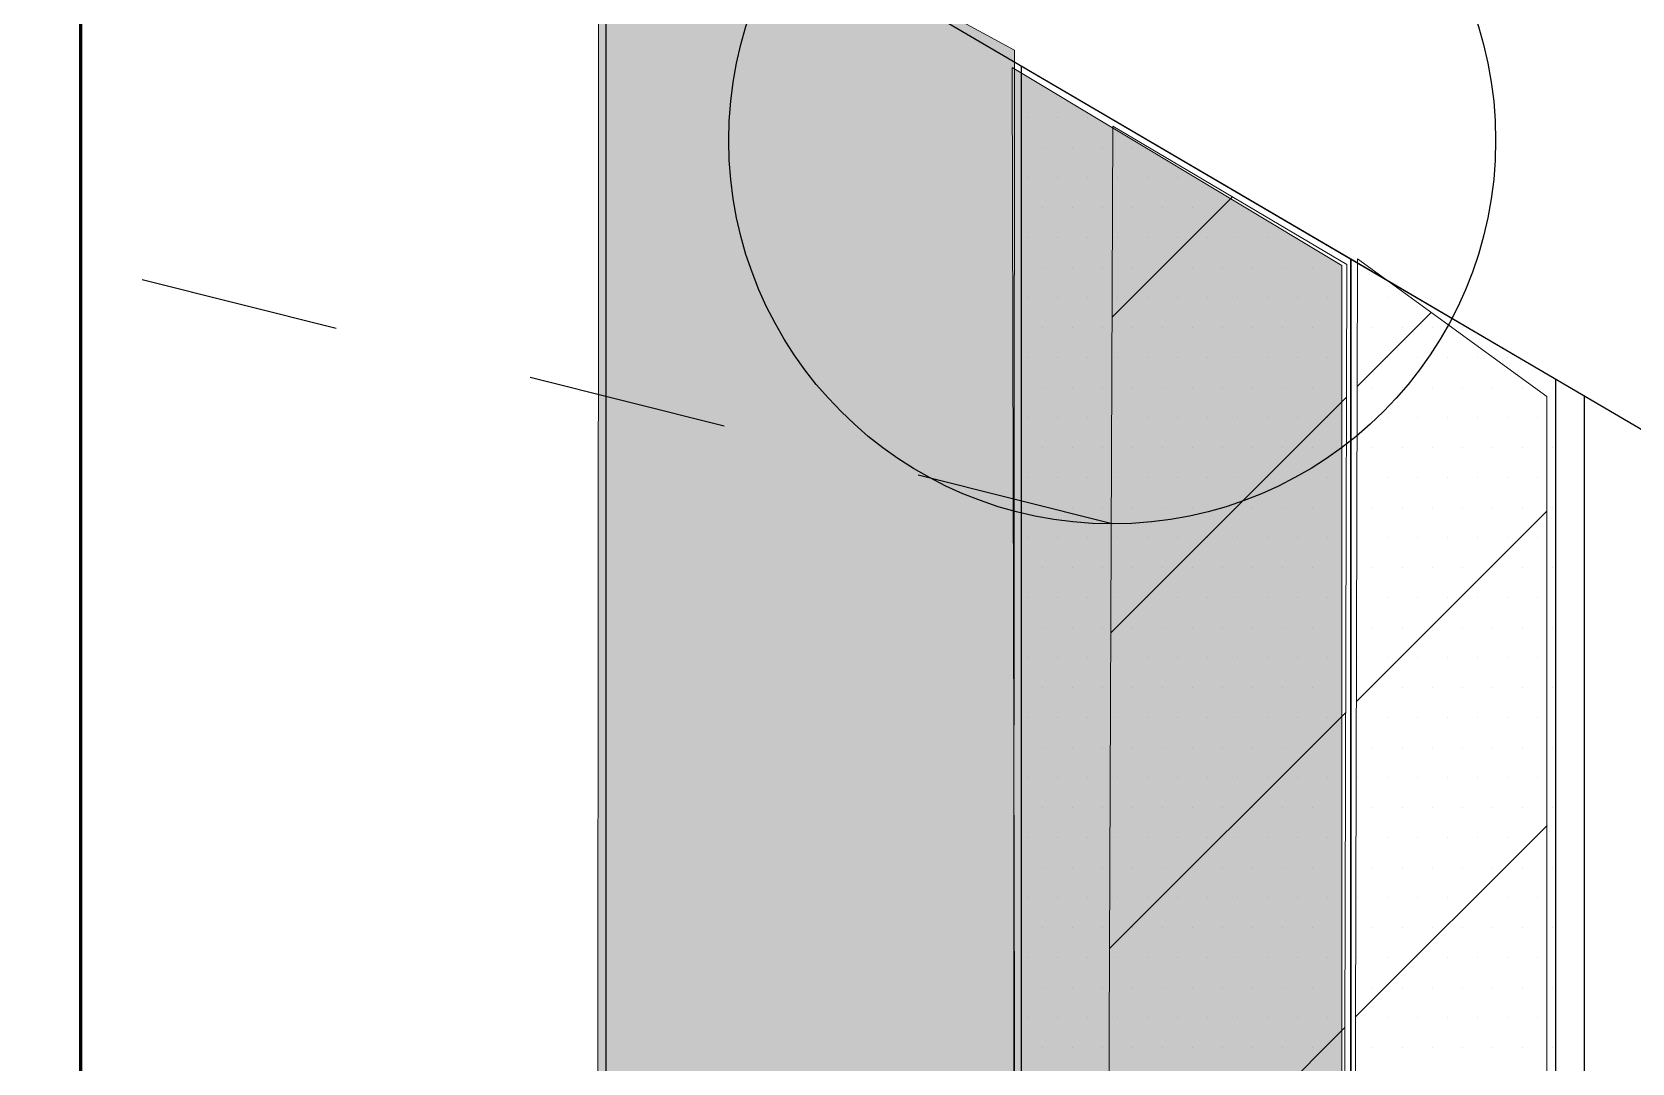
# Model space of a CAD drawing. Extents: x -1279 to 5791, y -3809 to 1769.
# Drawn here: x -693.5 to -621.5, y -2700.8 to -2654.4 of the extents above; entities that cross this region are included whole.
import ezdxf

# ---------------------------------------------------------------- set-up
doc = ezdxf.new("R2010")
doc.units = 0
doc.header["$MEASUREMENT"] = 0
doc.linetypes.add('AI-Linetype-38', pattern=[18, 9, -9])
for name, color, linetype, lineweight in [('.ATI-HATCH', 7, 'Continuous', 0), ('G-ANNO-TTLB', 7, 'Continuous', 0), ('Layer 12', 7, 'Continuous', 0), ('TYVEK', 7, 'Continuous', 0)]:
    doc.layers.add(name, color=color, linetype=linetype, lineweight=lineweight)
pattern_1 = [(45, (0, 0), (-7.071067, 7.07107), [])]

# ---------------------------------------------------------------- blocks, each defined once
blk = doc.blocks.new('Block_74')
at = {"layer": '.ATI-HATCH'}
for points, knots in [([(-634.164, -2797.622), (-634.164, -2797.622), (-634.164, -2769.558), (-634.164, -2769.558), (-634.164, -2769.558), (-634.177, -2664.619), (-634.177, -2664.619), (-634.177, -2664.619), (-649.005, -2655.929), (-649.005, -2655.929), (-649.005, -2655.929), (-649.004, -2805.979), (-649.004, -2805.979), (-649.004, -2805.979), (-644.452, -2803.416), (-644.452, -2803.416), (-644.452, -2803.416), (-634.164, -2797.622), (-634.164, -2797.622)], [0, 0, 0, 0, 1, 1, 1, 2, 2, 2, 3, 3, 3, 4, 4, 4, 5, 5, 5, 6, 6, 6, 6]), ([(-622.657, -2792.195), (-622.657, -2792.195), (-624.955, -2790.877), (-624.955, -2790.877), (-624.955, -2790.877), (-624.955, -2670.023), (-624.955, -2670.023), (-624.955, -2670.023), (-634.177, -2664.619), (-634.177, -2664.619), (-634.177, -2664.619), (-634.164, -2769.558), (-634.164, -2769.558), (-634.164, -2769.558), (-634.164, -2797.636), (-634.164, -2797.636)], [0, 0, 0, 0, 1, 1, 1, 2, 2, 2, 3, 3, 3, 4, 4, 4, 5, 5, 5, 5])]:
    blk.add_open_spline(points, degree=3, knots=knots, dxfattribs=at)
at = {"layer": '.ATI-HATCH', "color": 8, "lineweight": 0, "true_color": 0x808080}
for points in [[(-648.056, -2656.909), (-648.056, -2656.909), (-648.056, -2656.909), (-648.056, -2656.909)], [(-648.731, -2658.259), (-648.731, -2658.259), (-648.731, -2658.259), (-648.731, -2658.259)], [(-647.381, -2658.259), (-647.381, -2658.259), (-647.381, -2658.259), (-647.381, -2658.259)], [(-646.031, -2658.259), (-646.031, -2658.259), (-646.031, -2658.259), (-646.031, -2658.259)], [(-648.056, -2659.609), (-648.056, -2659.609), (-648.056, -2659.609), (-648.056, -2659.609)], [(-646.706, -2659.609), (-646.706, -2659.609), (-646.706, -2659.609), (-646.706, -2659.609)], [(-645.356, -2659.609), (-645.356, -2659.609), (-645.356, -2659.609), (-645.356, -2659.609)], [(-644.006, -2659.609), (-644.006, -2659.609), (-644.006, -2659.609), (-644.006, -2659.609)], [(-648.731, -2660.959), (-648.731, -2660.959), (-648.731, -2660.959), (-648.731, -2660.959)], [(-647.381, -2660.959), (-647.381, -2660.959), (-647.381, -2660.959), (-647.381, -2660.959)], [(-646.031, -2660.959), (-646.031, -2660.959), (-646.031, -2660.959), (-646.031, -2660.959)], [(-644.681, -2660.959), (-644.681, -2660.959), (-644.681, -2660.959), (-644.681, -2660.959)], [(-643.331, -2660.959), (-643.331, -2660.959), (-643.331, -2660.959), (-643.331, -2660.959)], [(-641.981, -2660.959), (-641.981, -2660.959), (-641.981, -2660.959), (-641.981, -2660.959)], [(-640.631, -2660.959), (-640.631, -2660.959), (-640.631, -2660.959), (-640.631, -2660.959)], [(-648.056, -2662.309), (-648.056, -2662.309), (-648.056, -2662.309), (-648.056, -2662.309)], [(-646.706, -2662.309), (-646.706, -2662.309), (-646.706, -2662.309), (-646.706, -2662.309)], [(-645.356, -2662.309), (-645.356, -2662.309), (-645.356, -2662.309), (-645.356, -2662.309)], [(-644.006, -2662.309), (-644.006, -2662.309), (-644.006, -2662.309), (-644.006, -2662.309)], [(-642.656, -2662.309), (-642.656, -2662.309), (-642.656, -2662.309), (-642.656, -2662.309)], [(-641.306, -2662.309), (-641.306, -2662.309), (-641.306, -2662.309), (-641.306, -2662.309)], [(-639.956, -2662.309), (-639.956, -2662.309), (-639.956, -2662.309), (-639.956, -2662.309)], [(-638.606, -2662.309), (-638.606, -2662.309), (-638.606, -2662.309), (-638.606, -2662.309)], [(-648.731, -2663.659), (-648.731, -2663.659), (-648.731, -2663.659), (-648.731, -2663.659)], [(-647.381, -2663.659), (-647.381, -2663.659), (-647.381, -2663.659), (-647.381, -2663.659)], [(-646.031, -2663.659), (-646.031, -2663.659), (-646.031, -2663.659), (-646.031, -2663.659)], [(-644.681, -2663.659), (-644.681, -2663.659), (-644.681, -2663.659), (-644.681, -2663.659)], [(-643.331, -2663.659), (-643.331, -2663.659), (-643.331, -2663.659), (-643.331, -2663.659)], [(-641.981, -2663.659), (-641.981, -2663.659), (-641.981, -2663.659), (-641.981, -2663.659)], [(-640.631, -2663.659), (-640.631, -2663.659), (-640.631, -2663.659), (-640.631, -2663.659)], [(-639.281, -2663.659), (-639.281, -2663.659), (-639.281, -2663.659), (-639.281, -2663.659)], [(-637.931, -2663.659), (-637.931, -2663.659), (-637.931, -2663.659), (-637.931, -2663.659)], [(-636.581, -2663.659), (-636.581, -2663.659), (-636.581, -2663.659), (-636.581, -2663.659)], [(-648.056, -2665.009), (-648.056, -2665.009), (-648.056, -2665.009), (-648.056, -2665.009)], [(-646.706, -2665.009), (-646.706, -2665.009), (-646.706, -2665.009), (-646.706, -2665.009)], [(-645.356, -2665.009), (-645.356, -2665.009), (-645.356, -2665.009), (-645.356, -2665.009)], [(-644.006, -2665.009), (-644.006, -2665.009), (-644.006, -2665.009), (-644.006, -2665.009)], [(-642.656, -2665.009), (-642.656, -2665.009), (-642.656, -2665.009), (-642.656, -2665.009)], [(-641.306, -2665.009), (-641.306, -2665.009), (-641.306, -2665.009), (-641.306, -2665.009)], [(-639.956, -2665.009), (-639.956, -2665.009), (-639.956, -2665.009), (-639.956, -2665.009)], [(-638.606, -2665.009), (-638.606, -2665.009), (-638.606, -2665.009), (-638.606, -2665.009)], [(-637.256, -2665.009), (-637.256, -2665.009), (-637.256, -2665.009), (-637.256, -2665.009)], [(-635.906, -2665.009), (-635.906, -2665.009), (-635.906, -2665.009), (-635.906, -2665.009)], [(-634.556, -2665.009), (-634.556, -2665.009), (-634.556, -2665.009), (-634.556, -2665.009)], [(-648.731, -2666.359), (-648.731, -2666.359), (-648.731, -2666.359), (-648.731, -2666.359)], [(-647.381, -2666.359), (-647.381, -2666.359), (-647.381, -2666.359), (-647.381, -2666.359)], [(-646.031, -2666.359), (-646.031, -2666.359), (-646.031, -2666.359), (-646.031, -2666.359)], [(-644.681, -2666.359), (-644.681, -2666.359), (-644.681, -2666.359), (-644.681, -2666.359)], [(-643.331, -2666.359), (-643.331, -2666.359), (-643.331, -2666.359), (-643.331, -2666.359)], [(-641.981, -2666.359), (-641.981, -2666.359), (-641.981, -2666.359), (-641.981, -2666.359)], [(-640.631, -2666.359), (-640.631, -2666.359), (-640.631, -2666.359), (-640.631, -2666.359)], [(-639.281, -2666.359), (-639.281, -2666.359), (-639.281, -2666.359), (-639.281, -2666.359)], [(-637.931, -2666.359), (-637.931, -2666.359), (-637.931, -2666.359), (-637.931, -2666.359)], [(-636.581, -2666.359), (-636.581, -2666.359), (-636.581, -2666.359), (-636.581, -2666.359)], [(-635.231, -2666.359), (-635.231, -2666.359), (-635.231, -2666.359), (-635.231, -2666.359)], [(-633.881, -2666.359), (-633.881, -2666.359), (-633.881, -2666.359), (-633.881, -2666.359)], [(-632.531, -2666.359), (-632.531, -2666.359), (-632.531, -2666.359), (-632.531, -2666.359)], [(-648.056, -2667.709), (-648.056, -2667.709), (-648.056, -2667.709), (-648.056, -2667.709)], [(-646.706, -2667.709), (-646.706, -2667.709), (-646.706, -2667.709), (-646.706, -2667.709)], [(-645.356, -2667.709), (-645.356, -2667.709), (-645.356, -2667.709), (-645.356, -2667.709)], [(-644.006, -2667.709), (-644.006, -2667.709), (-644.006, -2667.709), (-644.006, -2667.709)], [(-642.656, -2667.709), (-642.656, -2667.709), (-642.656, -2667.709), (-642.656, -2667.709)], [(-641.306, -2667.709), (-641.306, -2667.709), (-641.306, -2667.709), (-641.306, -2667.709)], [(-639.956, -2667.709), (-639.956, -2667.709), (-639.956, -2667.709), (-639.956, -2667.709)], [(-638.606, -2667.709), (-638.606, -2667.709), (-638.606, -2667.709), (-638.606, -2667.709)], [(-637.256, -2667.709), (-637.256, -2667.709), (-637.256, -2667.709), (-637.256, -2667.709)], [(-635.906, -2667.709), (-635.906, -2667.709), (-635.906, -2667.709), (-635.906, -2667.709)], [(-634.556, -2667.709), (-634.556, -2667.709), (-634.556, -2667.709), (-634.556, -2667.709)], [(-633.206, -2667.709), (-633.206, -2667.709), (-633.206, -2667.709), (-633.206, -2667.709)], [(-631.856, -2667.709), (-631.856, -2667.709), (-631.856, -2667.709), (-631.856, -2667.709)], [(-630.506, -2667.709), (-630.506, -2667.709), (-630.506, -2667.709), (-630.506, -2667.709)], [(-629.156, -2667.709), (-629.156, -2667.709), (-629.156, -2667.709), (-629.156, -2667.709)], [(-648.731, -2669.059), (-648.731, -2669.059), (-648.731, -2669.059), (-648.731, -2669.059)], [(-647.381, -2669.059), (-647.381, -2669.059), (-647.381, -2669.059), (-647.381, -2669.059)], [(-646.031, -2669.059), (-646.031, -2669.059), (-646.031, -2669.059), (-646.031, -2669.059)], [(-644.681, -2669.059), (-644.681, -2669.059), (-644.681, -2669.059), (-644.681, -2669.059)], [(-643.331, -2669.059), (-643.331, -2669.059), (-643.331, -2669.059), (-643.331, -2669.059)], [(-641.981, -2669.059), (-641.981, -2669.059), (-641.981, -2669.059), (-641.981, -2669.059)], [(-640.631, -2669.059), (-640.631, -2669.059), (-640.631, -2669.059), (-640.631, -2669.059)], [(-639.281, -2669.059), (-639.281, -2669.059), (-639.281, -2669.059), (-639.281, -2669.059)], [(-637.931, -2669.059), (-637.931, -2669.059), (-637.931, -2669.059), (-637.931, -2669.059)], [(-636.581, -2669.059), (-636.581, -2669.059), (-636.581, -2669.059), (-636.581, -2669.059)], [(-635.231, -2669.059), (-635.231, -2669.059), (-635.231, -2669.059), (-635.231, -2669.059)], [(-633.881, -2669.059), (-633.881, -2669.059), (-633.881, -2669.059), (-633.881, -2669.059)], [(-632.531, -2669.059), (-632.531, -2669.059), (-632.531, -2669.059), (-632.531, -2669.059)], [(-631.181, -2669.059), (-631.181, -2669.059), (-631.181, -2669.059), (-631.181, -2669.059)], [(-629.831, -2669.059), (-629.831, -2669.059), (-629.831, -2669.059), (-629.831, -2669.059)], [(-628.481, -2669.059), (-628.481, -2669.059), (-628.481, -2669.059), (-628.481, -2669.059)], [(-627.131, -2669.059), (-627.131, -2669.059), (-627.131, -2669.059), (-627.131, -2669.059)], [(-648.056, -2670.409), (-648.056, -2670.409), (-648.056, -2670.409), (-648.056, -2670.409)], [(-646.706, -2670.409), (-646.706, -2670.409), (-646.706, -2670.409), (-646.706, -2670.409)], [(-645.356, -2670.409), (-645.356, -2670.409), (-645.356, -2670.409), (-645.356, -2670.409)], [(-644.006, -2670.409), (-644.006, -2670.409), (-644.006, -2670.409), (-644.006, -2670.409)], [(-642.656, -2670.409), (-642.656, -2670.409), (-642.656, -2670.409), (-642.656, -2670.409)], [(-641.306, -2670.409), (-641.306, -2670.409), (-641.306, -2670.409), (-641.306, -2670.409)], [(-639.956, -2670.409), (-639.956, -2670.409), (-639.956, -2670.409), (-639.956, -2670.409)], [(-638.606, -2670.409), (-638.606, -2670.409), (-638.606, -2670.409), (-638.606, -2670.409)], [(-637.256, -2670.409), (-637.256, -2670.409), (-637.256, -2670.409), (-637.256, -2670.409)], [(-635.906, -2670.409), (-635.906, -2670.409), (-635.906, -2670.409), (-635.906, -2670.409)], [(-634.556, -2670.409), (-634.556, -2670.409), (-634.556, -2670.409), (-634.556, -2670.409)], [(-633.206, -2670.409), (-633.206, -2670.409), (-633.206, -2670.409), (-633.206, -2670.409)], [(-631.856, -2670.409), (-631.856, -2670.409), (-631.856, -2670.409), (-631.856, -2670.409)], [(-630.506, -2670.409), (-630.506, -2670.409), (-630.506, -2670.409), (-630.506, -2670.409)], [(-629.156, -2670.409), (-629.156, -2670.409), (-629.156, -2670.409), (-629.156, -2670.409)], [(-627.806, -2670.409), (-627.806, -2670.409), (-627.806, -2670.409), (-627.806, -2670.409)], [(-626.456, -2670.409), (-626.456, -2670.409), (-626.456, -2670.409), (-626.456, -2670.409)], [(-625.106, -2670.409), (-625.106, -2670.409), (-625.106, -2670.409), (-625.106, -2670.409)], [(-648.731, -2671.759), (-648.731, -2671.759), (-648.731, -2671.759), (-648.731, -2671.759)], [(-647.381, -2671.759), (-647.381, -2671.759), (-647.381, -2671.759), (-647.381, -2671.759)], [(-646.031, -2671.759), (-646.031, -2671.759), (-646.031, -2671.759), (-646.031, -2671.759)], [(-644.681, -2671.759), (-644.681, -2671.759), (-644.681, -2671.759), (-644.681, -2671.759)], [(-643.331, -2671.759), (-643.331, -2671.759), (-643.331, -2671.759), (-643.331, -2671.759)], [(-641.981, -2671.759), (-641.981, -2671.759), (-641.981, -2671.759), (-641.981, -2671.759)], [(-640.631, -2671.759), (-640.631, -2671.759), (-640.631, -2671.759), (-640.631, -2671.759)], [(-639.281, -2671.759), (-639.281, -2671.759), (-639.281, -2671.759), (-639.281, -2671.759)], [(-637.931, -2671.759), (-637.931, -2671.759), (-637.931, -2671.759), (-637.931, -2671.759)], [(-636.581, -2671.759), (-636.581, -2671.759), (-636.581, -2671.759), (-636.581, -2671.759)], [(-635.231, -2671.759), (-635.231, -2671.759), (-635.231, -2671.759), (-635.231, -2671.759)], [(-633.881, -2671.759), (-633.881, -2671.759), (-633.881, -2671.759), (-633.881, -2671.759)], [(-632.531, -2671.759), (-632.531, -2671.759), (-632.531, -2671.759), (-632.531, -2671.759)], [(-631.181, -2671.759), (-631.181, -2671.759), (-631.181, -2671.759), (-631.181, -2671.759)], [(-629.831, -2671.759), (-629.831, -2671.759), (-629.831, -2671.759), (-629.831, -2671.759)], [(-628.481, -2671.759), (-628.481, -2671.759), (-628.481, -2671.759), (-628.481, -2671.759)], [(-627.131, -2671.759), (-627.131, -2671.759), (-627.131, -2671.759), (-627.131, -2671.759)], [(-625.781, -2671.759), (-625.781, -2671.759), (-625.781, -2671.759), (-625.781, -2671.759)], [(-648.056, -2673.109), (-648.056, -2673.109), (-648.056, -2673.109), (-648.056, -2673.109)], [(-646.706, -2673.109), (-646.706, -2673.109), (-646.706, -2673.109), (-646.706, -2673.109)], [(-645.356, -2673.109), (-645.356, -2673.109), (-645.356, -2673.109), (-645.356, -2673.109)], [(-644.006, -2673.109), (-644.006, -2673.109), (-644.006, -2673.109), (-644.006, -2673.109)], [(-642.656, -2673.109), (-642.656, -2673.109), (-642.656, -2673.109), (-642.656, -2673.109)], [(-641.306, -2673.109), (-641.306, -2673.109), (-641.306, -2673.109), (-641.306, -2673.109)], [(-639.956, -2673.109), (-639.956, -2673.109), (-639.956, -2673.109), (-639.956, -2673.109)], [(-638.606, -2673.109), (-638.606, -2673.109), (-638.606, -2673.109), (-638.606, -2673.109)], [(-637.256, -2673.109), (-637.256, -2673.109), (-637.256, -2673.109), (-637.256, -2673.109)], [(-635.906, -2673.109), (-635.906, -2673.109), (-635.906, -2673.109), (-635.906, -2673.109)], [(-634.556, -2673.109), (-634.556, -2673.109), (-634.556, -2673.109), (-634.556, -2673.109)], [(-633.206, -2673.109), (-633.206, -2673.109), (-633.206, -2673.109), (-633.206, -2673.109)], [(-631.856, -2673.109), (-631.856, -2673.109), (-631.856, -2673.109), (-631.856, -2673.109)], [(-630.506, -2673.109), (-630.506, -2673.109), (-630.506, -2673.109), (-630.506, -2673.109)], [(-629.156, -2673.109), (-629.156, -2673.109), (-629.156, -2673.109), (-629.156, -2673.109)], [(-627.806, -2673.109), (-627.806, -2673.109), (-627.806, -2673.109), (-627.806, -2673.109)], [(-626.456, -2673.109), (-626.456, -2673.109), (-626.456, -2673.109), (-626.456, -2673.109)], [(-625.106, -2673.109), (-625.106, -2673.109), (-625.106, -2673.109), (-625.106, -2673.109)], [(-648.731, -2674.459), (-648.731, -2674.459), (-648.731, -2674.459), (-648.731, -2674.459)], [(-647.381, -2674.459), (-647.381, -2674.459), (-647.381, -2674.459), (-647.381, -2674.459)], [(-646.031, -2674.459), (-646.031, -2674.459), (-646.031, -2674.459), (-646.031, -2674.459)], [(-644.681, -2674.459), (-644.681, -2674.459), (-644.681, -2674.459), (-644.681, -2674.459)], [(-643.331, -2674.459), (-643.331, -2674.459), (-643.331, -2674.459), (-643.331, -2674.459)], [(-641.981, -2674.459), (-641.981, -2674.459), (-641.981, -2674.459), (-641.981, -2674.459)], [(-640.631, -2674.459), (-640.631, -2674.459), (-640.631, -2674.459), (-640.631, -2674.459)], [(-639.281, -2674.459), (-639.281, -2674.459), (-639.281, -2674.459), (-639.281, -2674.459)], [(-637.931, -2674.459), (-637.931, -2674.459), (-637.931, -2674.459), (-637.931, -2674.459)], [(-636.581, -2674.459), (-636.581, -2674.459), (-636.581, -2674.459), (-636.581, -2674.459)], [(-635.231, -2674.459), (-635.231, -2674.459), (-635.231, -2674.459), (-635.231, -2674.459)], [(-633.881, -2674.459), (-633.881, -2674.459), (-633.881, -2674.459), (-633.881, -2674.459)], [(-632.531, -2674.459), (-632.531, -2674.459), (-632.531, -2674.459), (-632.531, -2674.459)], [(-631.181, -2674.459), (-631.181, -2674.459), (-631.181, -2674.459), (-631.181, -2674.459)], [(-629.831, -2674.459), (-629.831, -2674.459), (-629.831, -2674.459), (-629.831, -2674.459)], [(-628.481, -2674.459), (-628.481, -2674.459), (-628.481, -2674.459), (-628.481, -2674.459)], [(-627.131, -2674.459), (-627.131, -2674.459), (-627.131, -2674.459), (-627.131, -2674.459)], [(-625.781, -2674.459), (-625.781, -2674.459), (-625.781, -2674.459), (-625.781, -2674.459)], [(-648.056, -2675.809), (-648.056, -2675.809), (-648.056, -2675.809), (-648.056, -2675.809)], [(-646.706, -2675.809), (-646.706, -2675.809), (-646.706, -2675.809), (-646.706, -2675.809)], [(-645.356, -2675.809), (-645.356, -2675.809), (-645.356, -2675.809), (-645.356, -2675.809)], [(-644.006, -2675.809), (-644.006, -2675.809), (-644.006, -2675.809), (-644.006, -2675.809)], [(-642.656, -2675.809), (-642.656, -2675.809), (-642.656, -2675.809), (-642.656, -2675.809)], [(-641.306, -2675.809), (-641.306, -2675.809), (-641.306, -2675.809), (-641.306, -2675.809)], [(-639.956, -2675.809), (-639.956, -2675.809), (-639.956, -2675.809), (-639.956, -2675.809)], [(-638.606, -2675.809), (-638.606, -2675.809), (-638.606, -2675.809), (-638.606, -2675.809)], [(-637.256, -2675.809), (-637.256, -2675.809), (-637.256, -2675.809), (-637.256, -2675.809)], [(-635.906, -2675.809), (-635.906, -2675.809), (-635.906, -2675.809), (-635.906, -2675.809)], [(-634.556, -2675.809), (-634.556, -2675.809), (-634.556, -2675.809), (-634.556, -2675.809)], [(-633.206, -2675.809), (-633.206, -2675.809), (-633.206, -2675.809), (-633.206, -2675.809)], [(-631.856, -2675.809), (-631.856, -2675.809), (-631.856, -2675.809), (-631.856, -2675.809)], [(-630.506, -2675.809), (-630.506, -2675.809), (-630.506, -2675.809), (-630.506, -2675.809)], [(-629.156, -2675.809), (-629.156, -2675.809), (-629.156, -2675.809), (-629.156, -2675.809)], [(-627.806, -2675.809), (-627.806, -2675.809), (-627.806, -2675.809), (-627.806, -2675.809)], [(-626.456, -2675.809), (-626.456, -2675.809), (-626.456, -2675.809), (-626.456, -2675.809)], [(-625.106, -2675.809), (-625.106, -2675.809), (-625.106, -2675.809), (-625.106, -2675.809)], [(-648.731, -2677.159), (-648.731, -2677.159), (-648.731, -2677.159), (-648.731, -2677.159)], [(-647.381, -2677.159), (-647.381, -2677.159), (-647.381, -2677.159), (-647.381, -2677.159)], [(-646.031, -2677.159), (-646.031, -2677.159), (-646.031, -2677.159), (-646.031, -2677.159)], [(-644.681, -2677.159), (-644.681, -2677.159), (-644.681, -2677.159), (-644.681, -2677.159)], [(-643.331, -2677.159), (-643.331, -2677.159), (-643.331, -2677.159), (-643.331, -2677.159)], [(-641.981, -2677.159), (-641.981, -2677.159), (-641.981, -2677.159), (-641.981, -2677.159)], [(-640.631, -2677.159), (-640.631, -2677.159), (-640.631, -2677.159), (-640.631, -2677.159)], [(-639.281, -2677.159), (-639.281, -2677.159), (-639.281, -2677.159), (-639.281, -2677.159)], [(-637.931, -2677.159), (-637.931, -2677.159), (-637.931, -2677.159), (-637.931, -2677.159)], [(-636.581, -2677.159), (-636.581, -2677.159), (-636.581, -2677.159), (-636.581, -2677.159)], [(-635.231, -2677.159), (-635.231, -2677.159), (-635.231, -2677.159), (-635.231, -2677.159)], [(-633.881, -2677.159), (-633.881, -2677.159), (-633.881, -2677.159), (-633.881, -2677.159)], [(-632.531, -2677.159), (-632.531, -2677.159), (-632.531, -2677.159), (-632.531, -2677.159)], [(-631.181, -2677.159), (-631.181, -2677.159), (-631.181, -2677.159), (-631.181, -2677.159)], [(-629.831, -2677.159), (-629.831, -2677.159), (-629.831, -2677.159), (-629.831, -2677.159)], [(-628.481, -2677.159), (-628.481, -2677.159), (-628.481, -2677.159), (-628.481, -2677.159)], [(-627.131, -2677.159), (-627.131, -2677.159), (-627.131, -2677.159), (-627.131, -2677.159)], [(-625.781, -2677.159), (-625.781, -2677.159), (-625.781, -2677.159), (-625.781, -2677.159)], [(-648.056, -2678.509), (-648.056, -2678.509), (-648.056, -2678.509), (-648.056, -2678.509)], [(-646.706, -2678.509), (-646.706, -2678.509), (-646.706, -2678.509), (-646.706, -2678.509)], [(-645.356, -2678.509), (-645.356, -2678.509), (-645.356, -2678.509), (-645.356, -2678.509)], [(-644.006, -2678.509), (-644.006, -2678.509), (-644.006, -2678.509), (-644.006, -2678.509)], [(-642.656, -2678.509), (-642.656, -2678.509), (-642.656, -2678.509), (-642.656, -2678.509)], [(-641.306, -2678.509), (-641.306, -2678.509), (-641.306, -2678.509), (-641.306, -2678.509)], [(-639.956, -2678.509), (-639.956, -2678.509), (-639.956, -2678.509), (-639.956, -2678.509)], [(-638.606, -2678.509), (-638.606, -2678.509), (-638.606, -2678.509), (-638.606, -2678.509)], [(-637.256, -2678.509), (-637.256, -2678.509), (-637.256, -2678.509), (-637.256, -2678.509)], [(-635.906, -2678.509), (-635.906, -2678.509), (-635.906, -2678.509), (-635.906, -2678.509)], [(-634.556, -2678.509), (-634.556, -2678.509), (-634.556, -2678.509), (-634.556, -2678.509)], [(-633.206, -2678.509), (-633.206, -2678.509), (-633.206, -2678.509), (-633.206, -2678.509)], [(-631.856, -2678.509), (-631.856, -2678.509), (-631.856, -2678.509), (-631.856, -2678.509)], [(-630.506, -2678.509), (-630.506, -2678.509), (-630.506, -2678.509), (-630.506, -2678.509)], [(-629.156, -2678.509), (-629.156, -2678.509), (-629.156, -2678.509), (-629.156, -2678.509)], [(-627.806, -2678.509), (-627.806, -2678.509), (-627.806, -2678.509), (-627.806, -2678.509)], [(-626.456, -2678.509), (-626.456, -2678.509), (-626.456, -2678.509), (-626.456, -2678.509)], [(-625.106, -2678.509), (-625.106, -2678.509), (-625.106, -2678.509), (-625.106, -2678.509)], [(-648.731, -2679.859), (-648.731, -2679.859), (-648.731, -2679.859), (-648.731, -2679.859)], [(-647.381, -2679.859), (-647.381, -2679.859), (-647.381, -2679.859), (-647.381, -2679.859)], [(-646.031, -2679.859), (-646.031, -2679.859), (-646.031, -2679.859), (-646.031, -2679.859)], [(-644.681, -2679.859), (-644.681, -2679.859), (-644.681, -2679.859), (-644.681, -2679.859)], [(-643.331, -2679.859), (-643.331, -2679.859), (-643.331, -2679.859), (-643.331, -2679.859)], [(-641.981, -2679.859), (-641.981, -2679.859), (-641.981, -2679.859), (-641.981, -2679.859)], [(-640.631, -2679.859), (-640.631, -2679.859), (-640.631, -2679.859), (-640.631, -2679.859)], [(-639.281, -2679.859), (-639.281, -2679.859), (-639.281, -2679.859), (-639.281, -2679.859)], [(-637.931, -2679.859), (-637.931, -2679.859), (-637.931, -2679.859), (-637.931, -2679.859)], [(-636.581, -2679.859), (-636.581, -2679.859), (-636.581, -2679.859), (-636.581, -2679.859)], [(-635.231, -2679.859), (-635.231, -2679.859), (-635.231, -2679.859), (-635.231, -2679.859)], [(-633.881, -2679.859), (-633.881, -2679.859), (-633.881, -2679.859), (-633.881, -2679.859)], [(-632.531, -2679.859), (-632.531, -2679.859), (-632.531, -2679.859), (-632.531, -2679.859)], [(-631.181, -2679.859), (-631.181, -2679.859), (-631.181, -2679.859), (-631.181, -2679.859)], [(-629.831, -2679.859), (-629.831, -2679.859), (-629.831, -2679.859), (-629.831, -2679.859)], [(-628.481, -2679.859), (-628.481, -2679.859), (-628.481, -2679.859), (-628.481, -2679.859)], [(-627.131, -2679.859), (-627.131, -2679.859), (-627.131, -2679.859), (-627.131, -2679.859)], [(-625.781, -2679.859), (-625.781, -2679.859), (-625.781, -2679.859), (-625.781, -2679.859)], [(-648.056, -2681.209), (-648.056, -2681.209), (-648.056, -2681.209), (-648.056, -2681.209)], [(-646.706, -2681.209), (-646.706, -2681.209), (-646.706, -2681.209), (-646.706, -2681.209)], [(-645.356, -2681.209), (-645.356, -2681.209), (-645.356, -2681.209), (-645.356, -2681.209)], [(-644.006, -2681.209), (-644.006, -2681.209), (-644.006, -2681.209), (-644.006, -2681.209)], [(-642.656, -2681.209), (-642.656, -2681.209), (-642.656, -2681.209), (-642.656, -2681.209)], [(-641.306, -2681.209), (-641.306, -2681.209), (-641.306, -2681.209), (-641.306, -2681.209)], [(-639.956, -2681.209), (-639.956, -2681.209), (-639.956, -2681.209), (-639.956, -2681.209)], [(-638.606, -2681.209), (-638.606, -2681.209), (-638.606, -2681.209), (-638.606, -2681.209)], [(-637.256, -2681.209), (-637.256, -2681.209), (-637.256, -2681.209), (-637.256, -2681.209)], [(-635.906, -2681.209), (-635.906, -2681.209), (-635.906, -2681.209), (-635.906, -2681.209)], [(-634.556, -2681.209), (-634.556, -2681.209), (-634.556, -2681.209), (-634.556, -2681.209)], [(-633.206, -2681.209), (-633.206, -2681.209), (-633.206, -2681.209), (-633.206, -2681.209)], [(-631.856, -2681.209), (-631.856, -2681.209), (-631.856, -2681.209), (-631.856, -2681.209)], [(-630.506, -2681.209), (-630.506, -2681.209), (-630.506, -2681.209), (-630.506, -2681.209)], [(-629.156, -2681.209), (-629.156, -2681.209), (-629.156, -2681.209), (-629.156, -2681.209)], [(-627.806, -2681.209), (-627.806, -2681.209), (-627.806, -2681.209), (-627.806, -2681.209)], [(-626.456, -2681.209), (-626.456, -2681.209), (-626.456, -2681.209), (-626.456, -2681.209)], [(-625.106, -2681.209), (-625.106, -2681.209), (-625.106, -2681.209), (-625.106, -2681.209)], [(-648.731, -2682.559), (-648.731, -2682.559), (-648.731, -2682.559), (-648.731, -2682.559)], [(-647.381, -2682.559), (-647.381, -2682.559), (-647.381, -2682.559), (-647.381, -2682.559)], [(-646.031, -2682.559), (-646.031, -2682.559), (-646.031, -2682.559), (-646.031, -2682.559)], [(-644.681, -2682.559), (-644.681, -2682.559), (-644.681, -2682.559), (-644.681, -2682.559)], [(-643.331, -2682.559), (-643.331, -2682.559), (-643.331, -2682.559), (-643.331, -2682.559)], [(-641.981, -2682.559), (-641.981, -2682.559), (-641.981, -2682.559), (-641.981, -2682.559)], [(-640.631, -2682.559), (-640.631, -2682.559), (-640.631, -2682.559), (-640.631, -2682.559)], [(-639.281, -2682.559), (-639.281, -2682.559), (-639.281, -2682.559), (-639.281, -2682.559)], [(-637.931, -2682.559), (-637.931, -2682.559), (-637.931, -2682.559), (-637.931, -2682.559)], [(-636.581, -2682.559), (-636.581, -2682.559), (-636.581, -2682.559), (-636.581, -2682.559)], [(-635.231, -2682.559), (-635.231, -2682.559), (-635.231, -2682.559), (-635.231, -2682.559)], [(-633.881, -2682.559), (-633.881, -2682.559), (-633.881, -2682.559), (-633.881, -2682.559)], [(-632.531, -2682.559), (-632.531, -2682.559), (-632.531, -2682.559), (-632.531, -2682.559)], [(-631.181, -2682.559), (-631.181, -2682.559), (-631.181, -2682.559), (-631.181, -2682.559)], [(-629.831, -2682.559), (-629.831, -2682.559), (-629.831, -2682.559), (-629.831, -2682.559)], [(-628.481, -2682.559), (-628.481, -2682.559), (-628.481, -2682.559), (-628.481, -2682.559)], [(-627.131, -2682.559), (-627.131, -2682.559), (-627.131, -2682.559), (-627.131, -2682.559)], [(-625.781, -2682.559), (-625.781, -2682.559), (-625.781, -2682.559), (-625.781, -2682.559)], [(-648.056, -2683.909), (-648.056, -2683.909), (-648.056, -2683.909), (-648.056, -2683.909)], [(-646.706, -2683.909), (-646.706, -2683.909), (-646.706, -2683.909), (-646.706, -2683.909)], [(-645.356, -2683.909), (-645.356, -2683.909), (-645.356, -2683.909), (-645.356, -2683.909)], [(-644.006, -2683.909), (-644.006, -2683.909), (-644.006, -2683.909), (-644.006, -2683.909)], [(-642.656, -2683.909), (-642.656, -2683.909), (-642.656, -2683.909), (-642.656, -2683.909)], [(-641.306, -2683.909), (-641.306, -2683.909), (-641.306, -2683.909), (-641.306, -2683.909)], [(-639.956, -2683.909), (-639.956, -2683.909), (-639.956, -2683.909), (-639.956, -2683.909)], [(-638.606, -2683.909), (-638.606, -2683.909), (-638.606, -2683.909), (-638.606, -2683.909)], [(-637.256, -2683.909), (-637.256, -2683.909), (-637.256, -2683.909), (-637.256, -2683.909)], [(-635.906, -2683.909), (-635.906, -2683.909), (-635.906, -2683.909), (-635.906, -2683.909)], [(-634.556, -2683.909), (-634.556, -2683.909), (-634.556, -2683.909), (-634.556, -2683.909)], [(-633.206, -2683.909), (-633.206, -2683.909), (-633.206, -2683.909), (-633.206, -2683.909)], [(-631.856, -2683.909), (-631.856, -2683.909), (-631.856, -2683.909), (-631.856, -2683.909)], [(-630.506, -2683.909), (-630.506, -2683.909), (-630.506, -2683.909), (-630.506, -2683.909)], [(-629.156, -2683.909), (-629.156, -2683.909), (-629.156, -2683.909), (-629.156, -2683.909)], [(-627.806, -2683.909), (-627.806, -2683.909), (-627.806, -2683.909), (-627.806, -2683.909)], [(-626.456, -2683.909), (-626.456, -2683.909), (-626.456, -2683.909), (-626.456, -2683.909)], [(-625.106, -2683.909), (-625.106, -2683.909), (-625.106, -2683.909), (-625.106, -2683.909)], [(-648.731, -2685.259), (-648.731, -2685.259), (-648.731, -2685.259), (-648.731, -2685.259)], [(-647.381, -2685.259), (-647.381, -2685.259), (-647.381, -2685.259), (-647.381, -2685.259)], [(-646.031, -2685.259), (-646.031, -2685.259), (-646.031, -2685.259), (-646.031, -2685.259)], [(-644.681, -2685.259), (-644.681, -2685.259), (-644.681, -2685.259), (-644.681, -2685.259)], [(-643.331, -2685.259), (-643.331, -2685.259), (-643.331, -2685.259), (-643.331, -2685.259)], [(-641.981, -2685.259), (-641.981, -2685.259), (-641.981, -2685.259), (-641.981, -2685.259)], [(-640.631, -2685.259), (-640.631, -2685.259), (-640.631, -2685.259), (-640.631, -2685.259)], [(-639.281, -2685.259), (-639.281, -2685.259), (-639.281, -2685.259), (-639.281, -2685.259)], [(-637.931, -2685.259), (-637.931, -2685.259), (-637.931, -2685.259), (-637.931, -2685.259)], [(-636.581, -2685.259), (-636.581, -2685.259), (-636.581, -2685.259), (-636.581, -2685.259)], [(-635.231, -2685.259), (-635.231, -2685.259), (-635.231, -2685.259), (-635.231, -2685.259)], [(-633.881, -2685.259), (-633.881, -2685.259), (-633.881, -2685.259), (-633.881, -2685.259)], [(-632.531, -2685.259), (-632.531, -2685.259), (-632.531, -2685.259), (-632.531, -2685.259)], [(-631.181, -2685.259), (-631.181, -2685.259), (-631.181, -2685.259), (-631.181, -2685.259)], [(-629.831, -2685.259), (-629.831, -2685.259), (-629.831, -2685.259), (-629.831, -2685.259)], [(-628.481, -2685.259), (-628.481, -2685.259), (-628.481, -2685.259), (-628.481, -2685.259)], [(-627.131, -2685.259), (-627.131, -2685.259), (-627.131, -2685.259), (-627.131, -2685.259)], [(-625.781, -2685.259), (-625.781, -2685.259), (-625.781, -2685.259), (-625.781, -2685.259)], [(-648.056, -2686.609), (-648.056, -2686.609), (-648.056, -2686.609), (-648.056, -2686.609)], [(-646.706, -2686.609), (-646.706, -2686.609), (-646.706, -2686.609), (-646.706, -2686.609)], [(-645.356, -2686.609), (-645.356, -2686.609), (-645.356, -2686.609), (-645.356, -2686.609)], [(-644.006, -2686.609), (-644.006, -2686.609), (-644.006, -2686.609), (-644.006, -2686.609)], [(-642.656, -2686.609), (-642.656, -2686.609), (-642.656, -2686.609), (-642.656, -2686.609)], [(-641.306, -2686.609), (-641.306, -2686.609), (-641.306, -2686.609), (-641.306, -2686.609)], [(-639.956, -2686.609), (-639.956, -2686.609), (-639.956, -2686.609), (-639.956, -2686.609)], [(-638.606, -2686.609), (-638.606, -2686.609), (-638.606, -2686.609), (-638.606, -2686.609)], [(-637.256, -2686.609), (-637.256, -2686.609), (-637.256, -2686.609), (-637.256, -2686.609)], [(-635.906, -2686.609), (-635.906, -2686.609), (-635.906, -2686.609), (-635.906, -2686.609)], [(-634.556, -2686.609), (-634.556, -2686.609), (-634.556, -2686.609), (-634.556, -2686.609)], [(-633.206, -2686.609), (-633.206, -2686.609), (-633.206, -2686.609), (-633.206, -2686.609)], [(-631.856, -2686.609), (-631.856, -2686.609), (-631.856, -2686.609), (-631.856, -2686.609)], [(-630.506, -2686.609), (-630.506, -2686.609), (-630.506, -2686.609), (-630.506, -2686.609)], [(-629.156, -2686.609), (-629.156, -2686.609), (-629.156, -2686.609), (-629.156, -2686.609)], [(-627.806, -2686.609), (-627.806, -2686.609), (-627.806, -2686.609), (-627.806, -2686.609)], [(-626.456, -2686.609), (-626.456, -2686.609), (-626.456, -2686.609), (-626.456, -2686.609)], [(-625.106, -2686.609), (-625.106, -2686.609), (-625.106, -2686.609), (-625.106, -2686.609)], [(-648.731, -2687.959), (-648.731, -2687.959), (-648.731, -2687.959), (-648.731, -2687.959)], [(-647.381, -2687.959), (-647.381, -2687.959), (-647.381, -2687.959), (-647.381, -2687.959)], [(-646.031, -2687.959), (-646.031, -2687.959), (-646.031, -2687.959), (-646.031, -2687.959)], [(-644.681, -2687.959), (-644.681, -2687.959), (-644.681, -2687.959), (-644.681, -2687.959)], [(-643.331, -2687.959), (-643.331, -2687.959), (-643.331, -2687.959), (-643.331, -2687.959)], [(-641.981, -2687.959), (-641.981, -2687.959), (-641.981, -2687.959), (-641.981, -2687.959)], [(-640.631, -2687.959), (-640.631, -2687.959), (-640.631, -2687.959), (-640.631, -2687.959)], [(-639.281, -2687.959), (-639.281, -2687.959), (-639.281, -2687.959), (-639.281, -2687.959)], [(-637.931, -2687.959), (-637.931, -2687.959), (-637.931, -2687.959), (-637.931, -2687.959)], [(-636.581, -2687.959), (-636.581, -2687.959), (-636.581, -2687.959), (-636.581, -2687.959)], [(-635.231, -2687.959), (-635.231, -2687.959), (-635.231, -2687.959), (-635.231, -2687.959)], [(-633.881, -2687.959), (-633.881, -2687.959), (-633.881, -2687.959), (-633.881, -2687.959)], [(-632.531, -2687.959), (-632.531, -2687.959), (-632.531, -2687.959), (-632.531, -2687.959)], [(-631.181, -2687.959), (-631.181, -2687.959), (-631.181, -2687.959), (-631.181, -2687.959)], [(-629.831, -2687.959), (-629.831, -2687.959), (-629.831, -2687.959), (-629.831, -2687.959)], [(-628.481, -2687.959), (-628.481, -2687.959), (-628.481, -2687.959), (-628.481, -2687.959)], [(-627.131, -2687.959), (-627.131, -2687.959), (-627.131, -2687.959), (-627.131, -2687.959)], [(-625.781, -2687.959), (-625.781, -2687.959), (-625.781, -2687.959), (-625.781, -2687.959)], [(-648.056, -2689.309), (-648.056, -2689.309), (-648.056, -2689.309), (-648.056, -2689.309)], [(-646.706, -2689.309), (-646.706, -2689.309), (-646.706, -2689.309), (-646.706, -2689.309)], [(-645.356, -2689.309), (-645.356, -2689.309), (-645.356, -2689.309), (-645.356, -2689.309)], [(-644.006, -2689.309), (-644.006, -2689.309), (-644.006, -2689.309), (-644.006, -2689.309)], [(-642.656, -2689.309), (-642.656, -2689.309), (-642.656, -2689.309), (-642.656, -2689.309)], [(-641.306, -2689.309), (-641.306, -2689.309), (-641.306, -2689.309), (-641.306, -2689.309)], [(-639.956, -2689.309), (-639.956, -2689.309), (-639.956, -2689.309), (-639.956, -2689.309)], [(-638.606, -2689.309), (-638.606, -2689.309), (-638.606, -2689.309), (-638.606, -2689.309)], [(-637.256, -2689.309), (-637.256, -2689.309), (-637.256, -2689.309), (-637.256, -2689.309)], [(-635.906, -2689.309), (-635.906, -2689.309), (-635.906, -2689.309), (-635.906, -2689.309)], [(-634.556, -2689.309), (-634.556, -2689.309), (-634.556, -2689.309), (-634.556, -2689.309)], [(-633.206, -2689.309), (-633.206, -2689.309), (-633.206, -2689.309), (-633.206, -2689.309)], [(-631.856, -2689.309), (-631.856, -2689.309), (-631.856, -2689.309), (-631.856, -2689.309)], [(-630.506, -2689.309), (-630.506, -2689.309), (-630.506, -2689.309), (-630.506, -2689.309)], [(-629.156, -2689.309), (-629.156, -2689.309), (-629.156, -2689.309), (-629.156, -2689.309)], [(-627.806, -2689.309), (-627.806, -2689.309), (-627.806, -2689.309), (-627.806, -2689.309)], [(-626.456, -2689.309), (-626.456, -2689.309), (-626.456, -2689.309), (-626.456, -2689.309)], [(-625.106, -2689.309), (-625.106, -2689.309), (-625.106, -2689.309), (-625.106, -2689.309)], [(-648.731, -2690.659), (-648.731, -2690.659), (-648.731, -2690.659), (-648.731, -2690.659)], [(-647.381, -2690.659), (-647.381, -2690.659), (-647.381, -2690.659), (-647.381, -2690.659)], [(-646.031, -2690.659), (-646.031, -2690.659), (-646.031, -2690.659), (-646.031, -2690.659)], [(-644.681, -2690.659), (-644.681, -2690.659), (-644.681, -2690.659), (-644.681, -2690.659)], [(-643.331, -2690.659), (-643.331, -2690.659), (-643.331, -2690.659), (-643.331, -2690.659)], [(-641.981, -2690.659), (-641.981, -2690.659), (-641.981, -2690.659), (-641.981, -2690.659)], [(-640.631, -2690.659), (-640.631, -2690.659), (-640.631, -2690.659), (-640.631, -2690.659)], [(-639.281, -2690.659), (-639.281, -2690.659), (-639.281, -2690.659), (-639.281, -2690.659)], [(-637.931, -2690.659), (-637.931, -2690.659), (-637.931, -2690.659), (-637.931, -2690.659)], [(-636.581, -2690.659), (-636.581, -2690.659), (-636.581, -2690.659), (-636.581, -2690.659)], [(-635.231, -2690.659), (-635.231, -2690.659), (-635.231, -2690.659), (-635.231, -2690.659)], [(-633.881, -2690.659), (-633.881, -2690.659), (-633.881, -2690.659), (-633.881, -2690.659)], [(-632.531, -2690.659), (-632.531, -2690.659), (-632.531, -2690.659), (-632.531, -2690.659)], [(-631.181, -2690.659), (-631.181, -2690.659), (-631.181, -2690.659), (-631.181, -2690.659)], [(-629.831, -2690.659), (-629.831, -2690.659), (-629.831, -2690.659), (-629.831, -2690.659)], [(-628.481, -2690.659), (-628.481, -2690.659), (-628.481, -2690.659), (-628.481, -2690.659)], [(-627.131, -2690.659), (-627.131, -2690.659), (-627.131, -2690.659), (-627.131, -2690.659)], [(-625.781, -2690.659), (-625.781, -2690.659), (-625.781, -2690.659), (-625.781, -2690.659)], [(-648.056, -2692.009), (-648.056, -2692.009), (-648.056, -2692.009), (-648.056, -2692.009)], [(-646.706, -2692.009), (-646.706, -2692.009), (-646.706, -2692.009), (-646.706, -2692.009)], [(-645.356, -2692.009), (-645.356, -2692.009), (-645.356, -2692.009), (-645.356, -2692.009)], [(-644.006, -2692.009), (-644.006, -2692.009), (-644.006, -2692.009), (-644.006, -2692.009)], [(-642.656, -2692.009), (-642.656, -2692.009), (-642.656, -2692.009), (-642.656, -2692.009)], [(-641.306, -2692.009), (-641.306, -2692.009), (-641.306, -2692.009), (-641.306, -2692.009)], [(-639.956, -2692.009), (-639.956, -2692.009), (-639.956, -2692.009), (-639.956, -2692.009)], [(-638.606, -2692.009), (-638.606, -2692.009), (-638.606, -2692.009), (-638.606, -2692.009)], [(-637.256, -2692.009), (-637.256, -2692.009), (-637.256, -2692.009), (-637.256, -2692.009)], [(-635.906, -2692.009), (-635.906, -2692.009), (-635.906, -2692.009), (-635.906, -2692.009)], [(-634.556, -2692.009), (-634.556, -2692.009), (-634.556, -2692.009), (-634.556, -2692.009)], [(-633.206, -2692.009), (-633.206, -2692.009), (-633.206, -2692.009), (-633.206, -2692.009)], [(-631.856, -2692.009), (-631.856, -2692.009), (-631.856, -2692.009), (-631.856, -2692.009)], [(-630.506, -2692.009), (-630.506, -2692.009), (-630.506, -2692.009), (-630.506, -2692.009)], [(-629.156, -2692.009), (-629.156, -2692.009), (-629.156, -2692.009), (-629.156, -2692.009)], [(-627.806, -2692.009), (-627.806, -2692.009), (-627.806, -2692.009), (-627.806, -2692.009)], [(-626.456, -2692.009), (-626.456, -2692.009), (-626.456, -2692.009), (-626.456, -2692.009)], [(-625.106, -2692.009), (-625.106, -2692.009), (-625.106, -2692.009), (-625.106, -2692.009)], [(-648.731, -2693.359), (-648.731, -2693.359), (-648.731, -2693.359), (-648.731, -2693.359)], [(-647.381, -2693.359), (-647.381, -2693.359), (-647.381, -2693.359), (-647.381, -2693.359)], [(-646.031, -2693.359), (-646.031, -2693.359), (-646.031, -2693.359), (-646.031, -2693.359)], [(-644.681, -2693.359), (-644.681, -2693.359), (-644.681, -2693.359), (-644.681, -2693.359)], [(-643.331, -2693.359), (-643.331, -2693.359), (-643.331, -2693.359), (-643.331, -2693.359)], [(-641.981, -2693.359), (-641.981, -2693.359), (-641.981, -2693.359), (-641.981, -2693.359)], [(-640.631, -2693.359), (-640.631, -2693.359), (-640.631, -2693.359), (-640.631, -2693.359)], [(-639.281, -2693.359), (-639.281, -2693.359), (-639.281, -2693.359), (-639.281, -2693.359)], [(-637.931, -2693.359), (-637.931, -2693.359), (-637.931, -2693.359), (-637.931, -2693.359)], [(-636.581, -2693.359), (-636.581, -2693.359), (-636.581, -2693.359), (-636.581, -2693.359)], [(-635.231, -2693.359), (-635.231, -2693.359), (-635.231, -2693.359), (-635.231, -2693.359)], [(-633.881, -2693.359), (-633.881, -2693.359), (-633.881, -2693.359), (-633.881, -2693.359)], [(-632.531, -2693.359), (-632.531, -2693.359), (-632.531, -2693.359), (-632.531, -2693.359)], [(-631.181, -2693.359), (-631.181, -2693.359), (-631.181, -2693.359), (-631.181, -2693.359)], [(-629.831, -2693.359), (-629.831, -2693.359), (-629.831, -2693.359), (-629.831, -2693.359)], [(-628.481, -2693.359), (-628.481, -2693.359), (-628.481, -2693.359), (-628.481, -2693.359)], [(-627.131, -2693.359), (-627.131, -2693.359), (-627.131, -2693.359), (-627.131, -2693.359)], [(-625.781, -2693.359), (-625.781, -2693.359), (-625.781, -2693.359), (-625.781, -2693.359)], [(-648.056, -2694.709), (-648.056, -2694.709), (-648.056, -2694.709), (-648.056, -2694.709)], [(-646.706, -2694.709), (-646.706, -2694.709), (-646.706, -2694.709), (-646.706, -2694.709)], [(-645.356, -2694.709), (-645.356, -2694.709), (-645.356, -2694.709), (-645.356, -2694.709)], [(-644.006, -2694.709), (-644.006, -2694.709), (-644.006, -2694.709), (-644.006, -2694.709)], [(-642.656, -2694.709), (-642.656, -2694.709), (-642.656, -2694.709), (-642.656, -2694.709)], [(-641.306, -2694.709), (-641.306, -2694.709), (-641.306, -2694.709), (-641.306, -2694.709)], [(-639.956, -2694.709), (-639.956, -2694.709), (-639.956, -2694.709), (-639.956, -2694.709)], [(-638.606, -2694.709), (-638.606, -2694.709), (-638.606, -2694.709), (-638.606, -2694.709)], [(-637.256, -2694.709), (-637.256, -2694.709), (-637.256, -2694.709), (-637.256, -2694.709)], [(-635.906, -2694.709), (-635.906, -2694.709), (-635.906, -2694.709), (-635.906, -2694.709)], [(-634.556, -2694.709), (-634.556, -2694.709), (-634.556, -2694.709), (-634.556, -2694.709)], [(-633.206, -2694.709), (-633.206, -2694.709), (-633.206, -2694.709), (-633.206, -2694.709)], [(-631.856, -2694.709), (-631.856, -2694.709), (-631.856, -2694.709), (-631.856, -2694.709)], [(-630.506, -2694.709), (-630.506, -2694.709), (-630.506, -2694.709), (-630.506, -2694.709)], [(-629.156, -2694.709), (-629.156, -2694.709), (-629.156, -2694.709), (-629.156, -2694.709)], [(-627.806, -2694.709), (-627.806, -2694.709), (-627.806, -2694.709), (-627.806, -2694.709)], [(-626.456, -2694.709), (-626.456, -2694.709), (-626.456, -2694.709), (-626.456, -2694.709)], [(-625.106, -2694.709), (-625.106, -2694.709), (-625.106, -2694.709), (-625.106, -2694.709)], [(-648.731, -2696.059), (-648.731, -2696.059), (-648.731, -2696.059), (-648.731, -2696.059)], [(-647.381, -2696.059), (-647.381, -2696.059), (-647.381, -2696.059), (-647.381, -2696.059)], [(-646.031, -2696.059), (-646.031, -2696.059), (-646.031, -2696.059), (-646.031, -2696.059)], [(-644.681, -2696.059), (-644.681, -2696.059), (-644.681, -2696.059), (-644.681, -2696.059)], [(-643.331, -2696.059), (-643.331, -2696.059), (-643.331, -2696.059), (-643.331, -2696.059)], [(-641.981, -2696.059), (-641.981, -2696.059), (-641.981, -2696.059), (-641.981, -2696.059)], [(-640.631, -2696.059), (-640.631, -2696.059), (-640.631, -2696.059), (-640.631, -2696.059)], [(-639.281, -2696.059), (-639.281, -2696.059), (-639.281, -2696.059), (-639.281, -2696.059)], [(-637.931, -2696.059), (-637.931, -2696.059), (-637.931, -2696.059), (-637.931, -2696.059)], [(-636.581, -2696.059), (-636.581, -2696.059), (-636.581, -2696.059), (-636.581, -2696.059)], [(-635.231, -2696.059), (-635.231, -2696.059), (-635.231, -2696.059), (-635.231, -2696.059)], [(-633.881, -2696.059), (-633.881, -2696.059), (-633.881, -2696.059), (-633.881, -2696.059)], [(-632.531, -2696.059), (-632.531, -2696.059), (-632.531, -2696.059), (-632.531, -2696.059)], [(-631.181, -2696.059), (-631.181, -2696.059), (-631.181, -2696.059), (-631.181, -2696.059)], [(-629.831, -2696.059), (-629.831, -2696.059), (-629.831, -2696.059), (-629.831, -2696.059)], [(-628.481, -2696.059), (-628.481, -2696.059), (-628.481, -2696.059), (-628.481, -2696.059)], [(-627.131, -2696.059), (-627.131, -2696.059), (-627.131, -2696.059), (-627.131, -2696.059)], [(-625.781, -2696.059), (-625.781, -2696.059), (-625.781, -2696.059), (-625.781, -2696.059)], [(-648.056, -2697.409), (-648.056, -2697.409), (-648.056, -2697.409), (-648.056, -2697.409)], [(-646.706, -2697.409), (-646.706, -2697.409), (-646.706, -2697.409), (-646.706, -2697.409)], [(-645.356, -2697.409), (-645.356, -2697.409), (-645.356, -2697.409), (-645.356, -2697.409)], [(-644.006, -2697.409), (-644.006, -2697.409), (-644.006, -2697.409), (-644.006, -2697.409)], [(-642.656, -2697.409), (-642.656, -2697.409), (-642.656, -2697.409), (-642.656, -2697.409)], [(-641.306, -2697.409), (-641.306, -2697.409), (-641.306, -2697.409), (-641.306, -2697.409)], [(-639.956, -2697.409), (-639.956, -2697.409), (-639.956, -2697.409), (-639.956, -2697.409)], [(-638.606, -2697.409), (-638.606, -2697.409), (-638.606, -2697.409), (-638.606, -2697.409)], [(-637.256, -2697.409), (-637.256, -2697.409), (-637.256, -2697.409), (-637.256, -2697.409)], [(-635.906, -2697.409), (-635.906, -2697.409), (-635.906, -2697.409), (-635.906, -2697.409)], [(-634.556, -2697.409), (-634.556, -2697.409), (-634.556, -2697.409), (-634.556, -2697.409)], [(-633.206, -2697.409), (-633.206, -2697.409), (-633.206, -2697.409), (-633.206, -2697.409)], [(-631.856, -2697.409), (-631.856, -2697.409), (-631.856, -2697.409), (-631.856, -2697.409)], [(-630.506, -2697.409), (-630.506, -2697.409), (-630.506, -2697.409), (-630.506, -2697.409)], [(-629.156, -2697.409), (-629.156, -2697.409), (-629.156, -2697.409), (-629.156, -2697.409)], [(-627.806, -2697.409), (-627.806, -2697.409), (-627.806, -2697.409), (-627.806, -2697.409)], [(-626.456, -2697.409), (-626.456, -2697.409), (-626.456, -2697.409), (-626.456, -2697.409)], [(-625.106, -2697.409), (-625.106, -2697.409), (-625.106, -2697.409), (-625.106, -2697.409)], [(-648.731, -2698.759), (-648.731, -2698.759), (-648.731, -2698.759), (-648.731, -2698.759)], [(-647.381, -2698.759), (-647.381, -2698.759), (-647.381, -2698.759), (-647.381, -2698.759)], [(-646.031, -2698.759), (-646.031, -2698.759), (-646.031, -2698.759), (-646.031, -2698.759)], [(-644.681, -2698.759), (-644.681, -2698.759), (-644.681, -2698.759), (-644.681, -2698.759)], [(-643.331, -2698.759), (-643.331, -2698.759), (-643.331, -2698.759), (-643.331, -2698.759)], [(-641.981, -2698.759), (-641.981, -2698.759), (-641.981, -2698.759), (-641.981, -2698.759)], [(-640.631, -2698.759), (-640.631, -2698.759), (-640.631, -2698.759), (-640.631, -2698.759)], [(-639.281, -2698.759), (-639.281, -2698.759), (-639.281, -2698.759), (-639.281, -2698.759)], [(-637.931, -2698.759), (-637.931, -2698.759), (-637.931, -2698.759), (-637.931, -2698.759)], [(-636.581, -2698.759), (-636.581, -2698.759), (-636.581, -2698.759), (-636.581, -2698.759)], [(-635.231, -2698.759), (-635.231, -2698.759), (-635.231, -2698.759), (-635.231, -2698.759)], [(-633.881, -2698.759), (-633.881, -2698.759), (-633.881, -2698.759), (-633.881, -2698.759)], [(-632.531, -2698.759), (-632.531, -2698.759), (-632.531, -2698.759), (-632.531, -2698.759)], [(-631.181, -2698.759), (-631.181, -2698.759), (-631.181, -2698.759), (-631.181, -2698.759)], [(-629.831, -2698.759), (-629.831, -2698.759), (-629.831, -2698.759), (-629.831, -2698.759)], [(-628.481, -2698.759), (-628.481, -2698.759), (-628.481, -2698.759), (-628.481, -2698.759)], [(-627.131, -2698.759), (-627.131, -2698.759), (-627.131, -2698.759), (-627.131, -2698.759)], [(-625.781, -2698.759), (-625.781, -2698.759), (-625.781, -2698.759), (-625.781, -2698.759)], [(-648.056, -2700.109), (-648.056, -2700.109), (-648.056, -2700.109), (-648.056, -2700.109)], [(-646.706, -2700.109), (-646.706, -2700.109), (-646.706, -2700.109), (-646.706, -2700.109)], [(-645.356, -2700.109), (-645.356, -2700.109), (-645.356, -2700.109), (-645.356, -2700.109)], [(-644.006, -2700.109), (-644.006, -2700.109), (-644.006, -2700.109), (-644.006, -2700.109)], [(-642.656, -2700.109), (-642.656, -2700.109), (-642.656, -2700.109), (-642.656, -2700.109)], [(-641.306, -2700.109), (-641.306, -2700.109), (-641.306, -2700.109), (-641.306, -2700.109)], [(-639.956, -2700.109), (-639.956, -2700.109), (-639.956, -2700.109), (-639.956, -2700.109)], [(-638.606, -2700.109), (-638.606, -2700.109), (-638.606, -2700.109), (-638.606, -2700.109)], [(-637.256, -2700.109), (-637.256, -2700.109), (-637.256, -2700.109), (-637.256, -2700.109)], [(-635.906, -2700.109), (-635.906, -2700.109), (-635.906, -2700.109), (-635.906, -2700.109)], [(-634.556, -2700.109), (-634.556, -2700.109), (-634.556, -2700.109), (-634.556, -2700.109)], [(-633.206, -2700.109), (-633.206, -2700.109), (-633.206, -2700.109), (-633.206, -2700.109)], [(-631.856, -2700.109), (-631.856, -2700.109), (-631.856, -2700.109), (-631.856, -2700.109)], [(-630.506, -2700.109), (-630.506, -2700.109), (-630.506, -2700.109), (-630.506, -2700.109)], [(-629.156, -2700.109), (-629.156, -2700.109), (-629.156, -2700.109), (-629.156, -2700.109)], [(-627.806, -2700.109), (-627.806, -2700.109), (-627.806, -2700.109), (-627.806, -2700.109)], [(-626.456, -2700.109), (-626.456, -2700.109), (-626.456, -2700.109), (-626.456, -2700.109)], [(-625.106, -2700.109), (-625.106, -2700.109), (-625.106, -2700.109), (-625.106, -2700.109)]]:
    blk.add_open_spline(points, degree=3, dxfattribs=at)

msp = doc.modelspace()

# ---------------------------------------------------------------- hatches: boundary and pattern name
at = {"layer": 'G-ANNO-TTLB', "true_color": 0xff00ff, "transparency": 33554687}
h = msp.add_hatch(color=6, dxfattribs=at)
edge = h.paths.add_edge_path()
edge.add_spline(control_points=[(1773.018, -3692.604), (1773.018, -3692.604), (-1156.5, -3692.604), (-1156.5, -3692.604), (-1156.5, -3692.604), (-1156.5, -1235.604), (-1156.5, -1235.604), (-1156.5, -1235.604), (1773.018, -1235.604), (1773.018, -1235.604), (1773.018, -1235.604), (1773.018, -3692.604), (1773.018, -3692.604)], knot_values=[0, 0, 0, 0, 1, 1, 1, 2, 2, 2, 3, 3, 3, 4, 4, 4, 4], degree=3, periodic=0)
edge = h.paths.add_edge_path()
edge.add_spline(control_points=[(-1147.5, -1244.604), (-1147.5, -1244.604), (-1147.5, -3683.604), (-1147.5, -3683.604), (-1147.5, -3683.604), (1764.018, -3683.604), (1764.018, -3683.604), (1764.018, -3683.604), (1764.018, -1244.604), (1764.018, -1244.604), (1764.018, -1244.604), (-1147.5, -1244.604), (-1147.5, -1244.604)], knot_values=[0, 0, 0, 0, 1, 1, 1, 2, 2, 2, 3, 3, 3, 4, 4, 4, 4], degree=3, periodic=0)
edge.add_line((-1147.5, -1244.604), (-1147.5, -1244.604))
at = {"layer": 'Layer 12', "true_color": 0x808080, "transparency": 33554495}
h = msp.add_hatch(color=8, dxfattribs=at)
h.dxf.hatch_style = 2
h.paths.add_polyline_path([(-668.118, -2788.117), (-667.997, -2645.08), (-649.304, -2655.23), (-649.396, -2776.72)])
at = {"layer": 'Layer 12', "true_color": 0x808080, "transparency": 33554457}
h = msp.add_hatch(color=8, dxfattribs=at)
h.dxf.hatch_style = 2
h.paths.add_polyline_path([(-634.414, -2770.29), (-634.584, -2770.382), (-634.578, -2664.908), (-649.407, -2656.012), (-649.109, -2778.278), (-667.615, -2788.337), (-667.58, -2816.721), (-634.107, -2798.127)])
at = {"layer": 'Layer 12', "true_color": 0x000000, "transparency": 33554687}
h = msp.add_hatch(dxfattribs=at)
h.set_pattern_fill('_U', color=18, scale=10, angle=44.99999, style=2, pattern_type=0)
h.set_pattern_definition(pattern_1)
h.paths.add_polyline_path([(-634.691, -2797.517), (-645.465, -2803.366), (-644.872, -2658.642), (-634.35, -2664.875)])
h = msp.add_hatch(dxfattribs=at)
h.set_pattern_fill('_U', color=18, scale=10, angle=44.99999, style=2, pattern_type=0)
h.set_pattern_definition(pattern_1)
h.paths.add_polyline_path([(-625.345, -2802.836), (-634.223, -2797.367), (-633.866, -2664.619), (-625.35, -2670.804)])

# ---------------------------------------------------------------- linework, layer by layer
at = {"layer": 'G-ANNO-TTLB'}
for points in [[(1773.018, -3692.604), (1773.018, -3692.604), (-1156.5, -3692.604), (-1156.5, -3692.604), (-1156.5, -3692.604), (-1156.5, -1235.604), (-1156.5, -1235.604), (-1156.5, -1235.604), (1773.018, -1235.604), (1773.018, -1235.604), (1773.018, -1235.604), (1773.018, -3692.604), (1773.018, -3692.604)], [(-1147.5, -1244.604), (-1147.5, -1244.604), (-1147.5, -3683.604), (-1147.5, -3683.604), (-1147.5, -3683.604), (1764.018, -3683.604), (1764.018, -3683.604), (1764.018, -3683.604), (1764.018, -1244.604), (1764.018, -1244.604), (1764.018, -1244.604), (-1147.5, -1244.604), (-1147.5, -1244.604)]]:
    msp.add_open_spline(points, degree=3, knots=[0, 0, 0, 0, 1, 1, 1, 2, 2, 2, 3, 3, 3, 4, 4, 4, 4], dxfattribs=at)
at = {"layer": 'Layer 12'}
for points in [[(-668.118, -2788.117), (-667.997, -2645.08), (-649.304, -2655.23), (-649.396, -2776.72)], [(-634.414, -2770.29), (-634.584, -2770.382), (-634.578, -2664.908), (-649.407, -2656.012), (-649.109, -2778.278), (-667.615, -2788.337), (-667.58, -2816.721), (-634.107, -2798.127)], [(-634.691, -2797.517), (-645.465, -2803.366), (-644.872, -2658.642), (-634.35, -2664.875)], [(-625.345, -2802.836), (-634.223, -2797.367), (-633.866, -2664.619), (-625.35, -2670.804)]]:
    msp.add_lwpolyline(points, close=True, dxfattribs=at)
at = {"layer": 'TYVEK', "color": 18, "linetype": 'AI-Linetype-38', "lineweight": 25, "true_color": 0x000000}
msp.add_line((-644.907, -2676.537), (-1140.688, -2551.741), dxfattribs=at)
at = {"layer": 'TYVEK', "color": 18, "lineweight": 60, "true_color": 0x000000}
msp.add_line((-691.3, -2778.479), (-691.3, -2607.092), dxfattribs=at)
at = {"layer": 'TYVEK', "color": 18, "lineweight": 25, "true_color": 0x000000}
for p, q in [((-667.663, -2816.487), (-667.663, -2645.048)), ((-667.571, -2645.048), (-584.991, -2693.444)), ((-634.177, -2769.551), (-634.177, -2664.619))]:
    msp.add_line(p, q, dxfattribs=at)
at = {"layer": 'TYVEK', "color": 4, "lineweight": 25, "true_color": 0x00ffff}
for p, q in [((-649.005, -2655.929), (-649.004, -2805.979)), ((-634.177, -2664.619), (-634.164, -2769.558))]:
    msp.add_line(p, q, dxfattribs=at)
at = {"layer": 'TYVEK', "color": 3, "lineweight": 25, "true_color": 0x00ff00}
for p, q in [((-624.955, -2790.877), (-624.955, -2670.023)), ((-623.661, -2789.791), (-623.661, -2670.781))]:
    msp.add_line(p, q, dxfattribs=at)
at = {"layer": 'TYVEK', "color": 18, "lineweight": 25, "true_color": 0x000000}
msp.add_circle((-644.907, -2659.289), 17.248, dxfattribs=at)

# ---------------------------------------------------------------- block references
at = {"layer": '.ATI-HATCH'}
msp.add_blockref('Block_74', (0, 0), dxfattribs=at)

doc.saveas('drawing.dxf')
